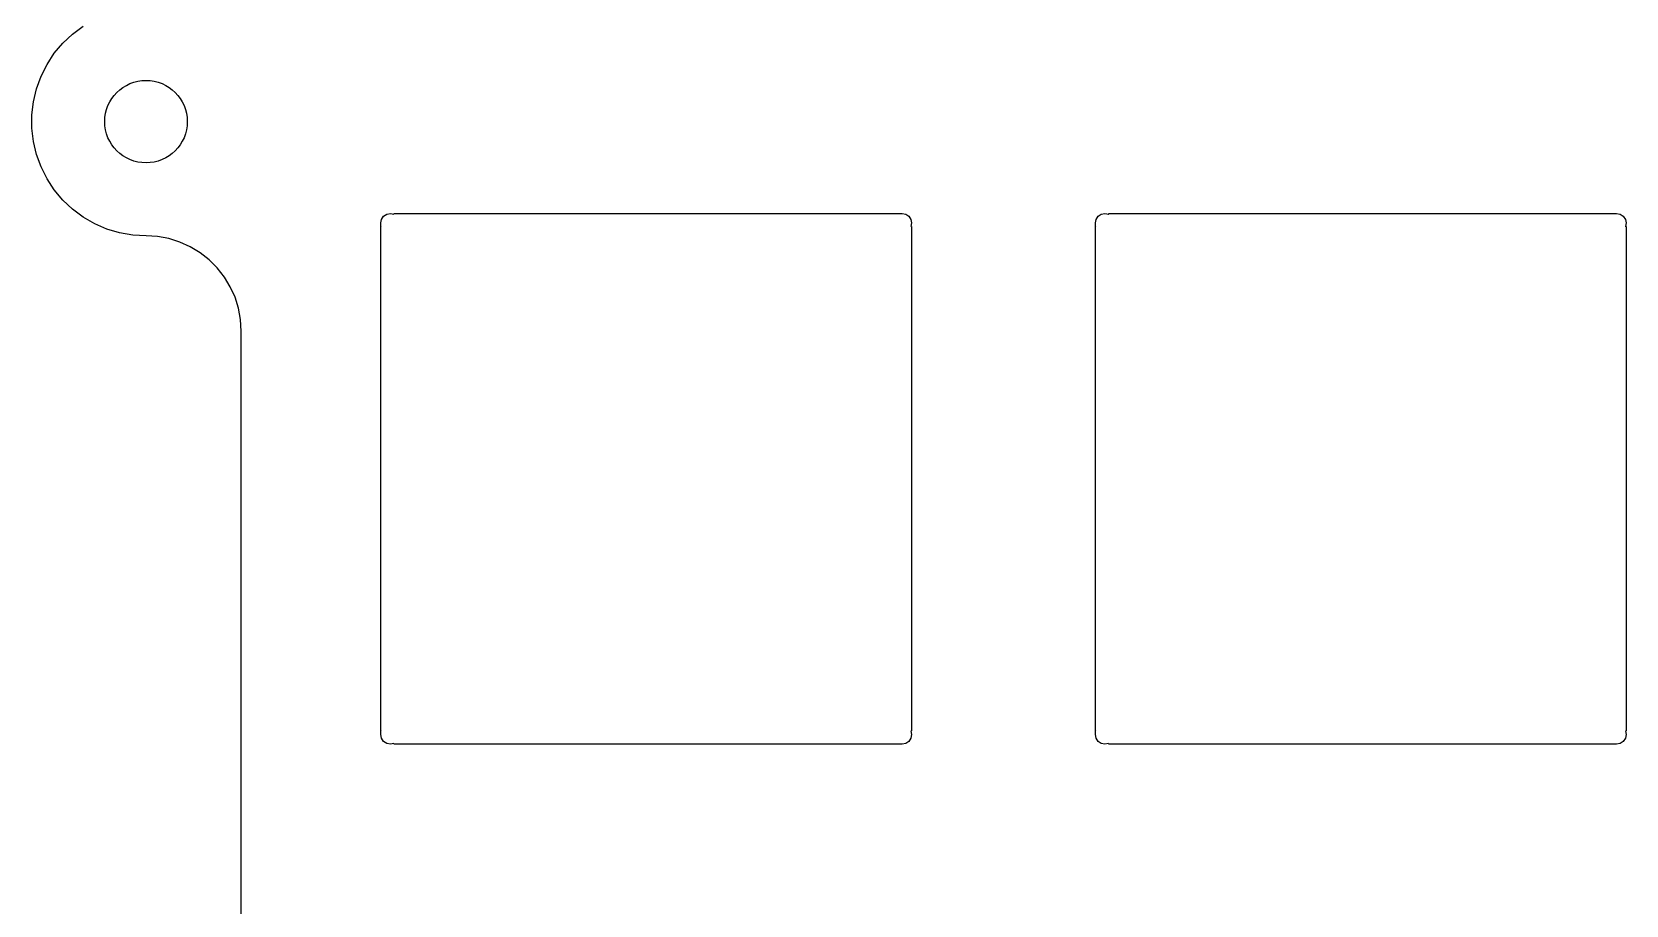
# Model space of a CAD drawing. Extents: x 55 to 248, y -167 to -34.
# Drawn here: x 55.06 to 97.56, y -124.08 to -100.8 of the extents above; entities that cross this region are included whole.
import ezdxf

# ---------------------------------------------------------------- set-up
doc = ezdxf.new("R2010")
doc.units = 0
doc.layers.add('Part__Feature1502', color=7, linetype='CONTINUOUS')

msp = doc.modelspace()

# ---------------------------------------------------------------- linework, layer by layer
at = {"layer": 'Part__Feature1502'}
for p, q in [((56.1433, -100.853), (56.4276, -100.641)), ((56.1433, -100.853, 1.58), (56.4276, -100.641, 1.58)), ((56.1433, -100.853, 1.58), (56.4276, -100.641, 1.58)), ((56.1433, -100.853), (56.4276, -100.641)), ((55.6576, -101.367), (55.8855, -101.096)), ((55.6576, -101.367, 1.58), (55.8855, -101.096, 1.58)), ((55.6576, -101.367, 1.58), (55.8855, -101.096, 1.58)), ((55.6576, -101.367), (55.8855, -101.096)), ((55.8855, -101.096), (56.1433, -100.853)), ((55.8855, -101.096, 1.58), (56.1433, -100.853, 1.58)), ((55.8855, -101.096, 1.58), (56.1433, -100.853, 1.58)), ((55.8855, -101.096), (56.1433, -100.853)), ((55.8855, -101.096), (55.8855, -101.096, 1.58)), ((55.8855, -101.096), (55.8855, -101.096, 1.58)), ((56.1433, -100.853), (56.1433, -100.853, 1.58)), ((56.1433, -100.853), (56.1433, -100.853, 1.58)), ((55.4629, -101.663), (55.6576, -101.367)), ((55.4629, -101.663, 1.58), (55.6576, -101.367, 1.58)), ((55.4629, -101.663, 1.58), (55.6576, -101.367, 1.58)), ((55.4629, -101.663), (55.6576, -101.367)), ((55.6576, -101.367), (55.6576, -101.367, 1.58)), ((55.6576, -101.367), (55.6576, -101.367, 1.58)), ((55.1825, -102.313), (55.3038, -101.98)), ((55.1825, -102.313, 1.58), (55.3038, -101.98, 1.58)), ((55.1825, -102.313, 1.58), (55.3038, -101.98, 1.58)), ((55.1825, -102.313), (55.3038, -101.98)), ((55.3038, -101.98), (55.4629, -101.663)), ((55.3038, -101.98, 1.58), (55.4629, -101.663, 1.58)), ((55.3038, -101.98, 1.58), (55.4629, -101.663, 1.58)), ((55.3038, -101.98), (55.4629, -101.663)), ((55.3038, -101.98), (55.3038, -101.98, 1.58)), ((55.3038, -101.98), (55.3038, -101.98, 1.58)), ((55.4629, -101.663), (55.4629, -101.663, 1.58)), ((55.4629, -101.663), (55.4629, -101.663, 1.58)), ((55.1008, -102.658), (55.1825, -102.313)), ((55.1008, -102.658, 1.58), (55.1825, -102.313, 1.58)), ((55.1008, -102.658, 1.58), (55.1825, -102.313, 1.58)), ((55.1008, -102.658), (55.1825, -102.313)), ((55.1825, -102.313), (55.1825, -102.313, 1.58)), ((55.1825, -102.313), (55.1825, -102.313, 1.58)), ((55.0597, -103.01), (55.1008, -102.658)), ((55.0597, -103.01, 1.58), (55.1008, -102.658, 1.58)), ((55.0597, -103.01, 1.58), (55.1008, -102.658, 1.58)), ((55.0597, -103.01), (55.1008, -102.658)), ((55.1008, -102.658), (55.1008, -102.658, 1.58)), ((55.1008, -102.658), (55.1008, -102.658, 1.58)), ((55.0597, -103.365), (55.0597, -103.01)), ((55.0597, -103.365, 1.58), (55.0597, -103.01, 1.58)), ((55.0597, -103.01), (55.0597, -103.01, 1.58)), ((55.0597, -103.365, 1.58), (55.0597, -103.01, 1.58)), ((55.0597, -103.01), (55.0597, -103.01, 1.58)), ((55.0597, -103.365), (55.0597, -103.01)), ((59.2025, -103.188), (59.2025, -103.188, 1.58)), ((59.2025, -103.188), (59.2025, -103.188, 1.58)), ((55.1008, -103.717), (55.0597, -103.365)), ((55.1008, -103.717, 1.58), (55.0597, -103.365, 1.58)), ((55.0597, -103.365), (55.0597, -103.365, 1.58)), ((55.1008, -103.717, 1.58), (55.0597, -103.365, 1.58)), ((55.0597, -103.365), (55.0597, -103.365, 1.58)), ((55.1008, -103.717), (55.0597, -103.365)), ((55.1825, -104.062), (55.1008, -103.717)), ((55.1825, -104.062, 1.58), (55.1008, -103.717, 1.58)), ((55.1008, -103.717), (55.1008, -103.717, 1.58)), ((55.1825, -104.062, 1.58), (55.1008, -103.717, 1.58)), ((55.1008, -103.717), (55.1008, -103.717, 1.58)), ((55.1825, -104.062), (55.1008, -103.717)), ((55.3038, -104.395), (55.1825, -104.062)), ((55.3038, -104.395, 1.58), (55.1825, -104.062, 1.58)), ((55.1825, -104.062), (55.1825, -104.062, 1.58)), ((55.3038, -104.395, 1.58), (55.1825, -104.062, 1.58)), ((55.1825, -104.062), (55.1825, -104.062, 1.58)), ((55.3038, -104.395), (55.1825, -104.062)), ((55.4629, -104.712), (55.3038, -104.395)), ((55.4629, -104.712, 1.58), (55.3038, -104.395, 1.58)), ((55.3038, -104.395), (55.3038, -104.395, 1.58)), ((55.4629, -104.712, 1.58), (55.3038, -104.395, 1.58)), ((55.3038, -104.395), (55.3038, -104.395, 1.58)), ((55.4629, -104.712), (55.3038, -104.395)), ((55.6576, -105.008), (55.4629, -104.712)), ((55.6576, -105.008, 1.58), (55.4629, -104.712, 1.58)), ((55.4629, -104.712), (55.4629, -104.712, 1.58)), ((55.6576, -105.008, 1.58), (55.4629, -104.712, 1.58)), ((55.4629, -104.712), (55.4629, -104.712, 1.58)), ((55.6576, -105.008), (55.4629, -104.712)), ((55.8855, -105.279), (55.6576, -105.008)), ((55.8855, -105.279, 1.58), (55.6576, -105.008, 1.58)), ((55.6576, -105.008), (55.6576, -105.008, 1.58)), ((55.8855, -105.279, 1.58), (55.6576, -105.008, 1.58)), ((55.6576, -105.008), (55.6576, -105.008, 1.58)), ((55.8855, -105.279), (55.6576, -105.008)), ((56.1433, -105.522), (55.8855, -105.279)), ((56.1433, -105.522, 1.58), (55.8855, -105.279, 1.58)), ((55.8855, -105.279), (55.8855, -105.279, 1.58)), ((56.1433, -105.522, 1.58), (55.8855, -105.279, 1.58)), ((55.8855, -105.279), (55.8855, -105.279, 1.58)), ((56.1433, -105.522), (55.8855, -105.279)), ((56.4276, -105.734), (56.1433, -105.522)), ((56.4276, -105.734, 1.58), (56.1433, -105.522, 1.58)), ((56.1433, -105.522), (56.1433, -105.522, 1.58)), ((56.4276, -105.734, 1.58), (56.1433, -105.522, 1.58)), ((56.1433, -105.522), (56.1433, -105.522, 1.58)), ((56.4276, -105.734), (56.1433, -105.522)), ((56.7346, -105.911), (56.4276, -105.734)), ((56.7346, -105.911, 1.58), (56.4276, -105.734, 1.58)), ((56.4276, -105.734), (56.4276, -105.734, 1.58)), ((56.7346, -105.911, 1.58), (56.4276, -105.734, 1.58)), ((56.4276, -105.734), (56.4276, -105.734, 1.58)), ((56.7346, -105.911), (56.4276, -105.734)), ((64.3625, -105.891), (64.3818, -105.794)), ((64.3625, -105.891, 1.58), (64.3818, -105.794, 1.58)), ((64.3625, -105.891, 1.58), (64.3818, -105.794, 1.58)), ((64.3625, -105.891), (64.3818, -105.794)), ((64.3818, -105.794), (64.4369, -105.712)), ((64.3818, -105.794, 1.58), (64.4369, -105.712, 1.58)), ((64.3818, -105.794, 1.58), (64.4369, -105.712, 1.58)), ((64.3818, -105.794), (64.4369, -105.712)), ((64.3818, -105.794), (64.3818, -105.794, 1.58)), ((64.3818, -105.794), (64.3818, -105.794, 1.58)), ((64.4369, -105.712), (64.5193, -105.657)), ((64.4369, -105.712, 1.58), (64.5193, -105.657, 1.58)), ((64.4369, -105.712, 1.58), (64.5193, -105.657, 1.58)), ((64.4369, -105.712), (64.5193, -105.657)), ((64.4369, -105.712), (64.4369, -105.712, 1.58)), ((64.4369, -105.712), (64.4369, -105.712, 1.58)), ((64.5193, -105.657), (64.6165, -105.637)), ((64.5193, -105.657, 1.58), (64.6165, -105.637, 1.58)), ((64.5193, -105.657, 1.58), (64.6165, -105.637, 1.58)), ((64.5193, -105.657), (64.6165, -105.637)), ((64.5193, -105.657), (64.5193, -105.657, 1.58)), ((64.5193, -105.657), (64.5193, -105.657, 1.58)), ((64.6165, -105.638), (64.7137, -105.657)), ((64.6165, -105.638, 1.58), (64.7137, -105.657, 1.58)), ((64.6165, -105.638), (64.6165, -105.638, 1.58)), ((64.6165, -105.638), (64.6165, -105.638, 1.58)), ((64.6165, -105.638, 1.58), (64.7137, -105.657, 1.58)), ((64.6165, -105.638), (64.7137, -105.657)), ((64.7137, -105.638), (78.1613, -105.638)), ((64.7137, -105.638, 1.58), (78.1613, -105.638, 1.58)), ((64.7137, -105.638), (78.1613, -105.638)), ((64.7137, -105.638, 1.58), (78.1613, -105.638, 1.58)), ((64.7137, -105.657), (64.7137, -105.657, 1.58)), ((64.7137, -105.657), (64.7137, -105.657, 1.58)), ((78.1613, -105.638), (78.2585, -105.638)), ((78.1613, -105.638, 1.58), (78.2585, -105.638, 1.58)), ((78.1613, -105.638), (78.2585, -105.638)), ((78.1613, -105.638, 1.58), (78.2585, -105.638, 1.58)), ((78.1613, -105.657), (78.1613, -105.657, 1.58)), ((78.1613, -105.657), (78.1613, -105.657, 1.58)), ((78.2585, -105.638), (78.3557, -105.657)), ((78.2585, -105.638, 1.58), (78.3557, -105.657, 1.58)), ((78.2585, -105.638), (78.2585, -105.638, 1.58)), ((78.2585, -105.638), (78.2585, -105.638, 1.58)), ((78.2585, -105.638, 1.58), (78.3557, -105.657, 1.58)), ((78.2585, -105.638), (78.3557, -105.657)), ((78.3557, -105.657), (78.4381, -105.712)), ((78.3557, -105.657, 1.58), (78.4381, -105.712, 1.58)), ((78.3557, -105.657), (78.3557, -105.657, 1.58)), ((78.3557, -105.657), (78.3557, -105.657, 1.58)), ((78.3557, -105.657, 1.58), (78.4381, -105.712, 1.58)), ((78.3557, -105.657), (78.4381, -105.712)), ((78.4381, -105.712), (78.4932, -105.794)), ((78.4381, -105.712, 1.58), (78.4932, -105.794, 1.58)), ((78.4381, -105.712), (78.4381, -105.712, 1.58)), ((78.4381, -105.712), (78.4381, -105.712, 1.58)), ((78.4381, -105.712, 1.58), (78.4932, -105.794, 1.58)), ((78.4381, -105.712), (78.4932, -105.794)), ((78.4932, -105.794), (78.5125, -105.891)), ((78.4932, -105.794, 1.58), (78.5125, -105.891, 1.58)), ((78.4932, -105.794), (78.4932, -105.794, 1.58)), ((78.4932, -105.794), (78.4932, -105.794, 1.58)), ((78.4932, -105.794, 1.58), (78.5125, -105.891, 1.58)), ((78.4932, -105.794), (78.5125, -105.891)), ((83.4125, -105.891), (83.4318, -105.794)), ((83.4125, -105.891, 1.58), (83.4318, -105.794, 1.58)), ((83.4125, -105.891, 1.58), (83.4318, -105.794, 1.58)), ((83.4125, -105.891), (83.4318, -105.794)), ((83.4318, -105.794), (83.4869, -105.712)), ((83.4318, -105.794, 1.58), (83.4869, -105.712, 1.58)), ((83.4318, -105.794, 1.58), (83.4869, -105.712, 1.58)), ((83.4318, -105.794), (83.4869, -105.712)), ((83.4318, -105.794), (83.4318, -105.794, 1.58)), ((83.4318, -105.794), (83.4318, -105.794, 1.58)), ((83.4869, -105.712), (83.5693, -105.657)), ((83.4869, -105.712, 1.58), (83.5693, -105.657, 1.58)), ((83.4869, -105.712, 1.58), (83.5693, -105.657, 1.58)), ((83.4869, -105.712), (83.5693, -105.657)), ((83.4869, -105.712), (83.4869, -105.712, 1.58)), ((83.4869, -105.712), (83.4869, -105.712, 1.58)), ((83.5693, -105.657), (83.6665, -105.637)), ((83.5693, -105.657, 1.58), (83.6665, -105.637, 1.58)), ((83.5693, -105.657, 1.58), (83.6665, -105.637, 1.58)), ((83.5693, -105.657), (83.6665, -105.637)), ((83.5693, -105.657), (83.5693, -105.657, 1.58)), ((83.5693, -105.657), (83.5693, -105.657, 1.58)), ((83.6665, -105.638), (83.7637, -105.657)), ((83.6665, -105.638, 1.58), (83.7682, -105.658, 1.58)), ((83.6665, -105.638), (83.6665, -105.638, 1.58)), ((83.6665, -105.638), (83.6665, -105.638, 1.58)), ((83.6665, -105.638, 1.58), (83.7682, -105.658, 1.58)), ((83.6665, -105.638), (83.7637, -105.657)), ((83.7637, -105.638), (97.2113, -105.638)), ((83.7637, -105.638), (97.2113, -105.638)), ((83.7637, -105.657), (83.7637, -105.657, 1.58)), ((83.7637, -105.657), (83.7637, -105.657, 1.58)), ((83.7679, -105.638, 1.58), (97.2113, -105.638, 1.58)), ((83.7679, -105.638, 1.58), (97.2113, -105.638, 1.58)), ((97.2113, -105.638), (97.3085, -105.638)), ((97.2113, -105.638, 1.58), (97.3085, -105.638, 1.58)), ((97.2113, -105.638), (97.3085, -105.638)), ((97.2113, -105.638, 1.58), (97.3085, -105.638, 1.58)), ((97.2113, -105.657), (97.2113, -105.657, 1.58)), ((97.2113, -105.657), (97.2113, -105.657, 1.58)), ((97.3085, -105.638), (97.4057, -105.657)), ((97.3085, -105.638, 1.58), (97.4057, -105.657, 1.58)), ((97.3085, -105.638), (97.3085, -105.638, 1.58)), ((97.3085, -105.638), (97.3085, -105.638, 1.58)), ((97.3085, -105.638, 1.58), (97.4057, -105.657, 1.58)), ((97.3085, -105.638), (97.4057, -105.657)), ((97.4057, -105.657), (97.4881, -105.712)), ((97.4057, -105.657, 1.58), (97.4881, -105.712, 1.58)), ((97.4057, -105.657), (97.4057, -105.657, 1.58)), ((97.4057, -105.657), (97.4057, -105.657, 1.58)), ((97.4057, -105.657, 1.58), (97.4881, -105.712, 1.58)), ((97.4057, -105.657), (97.4881, -105.712)), ((97.4881, -105.712), (97.5432, -105.794)), ((97.4881, -105.712, 1.58), (97.5432, -105.794, 1.58)), ((97.4881, -105.712), (97.4881, -105.712, 1.58)), ((97.4881, -105.712), (97.4881, -105.712, 1.58)), ((97.4881, -105.712, 1.58), (97.5432, -105.794, 1.58)), ((97.4881, -105.712), (97.5432, -105.794)), ((97.5432, -105.794), (97.5625, -105.891)), ((97.5432, -105.794, 1.58), (97.5625, -105.891, 1.58)), ((97.5432, -105.794), (97.5432, -105.794, 1.58)), ((97.5432, -105.794), (97.5432, -105.794, 1.58)), ((97.5432, -105.794, 1.58), (97.5625, -105.891, 1.58)), ((97.5432, -105.794), (97.5625, -105.891)), ((57.06, -106.052), (56.7346, -105.911)), ((57.06, -106.052, 1.58), (56.7346, -105.911, 1.58)), ((56.7346, -105.911), (56.7346, -105.911, 1.58)), ((57.06, -106.052, 1.58), (56.7346, -105.911, 1.58)), ((56.7346, -105.911), (56.7346, -105.911, 1.58)), ((57.06, -106.052), (56.7346, -105.911)), ((57.3996, -106.153), (57.06, -106.052)), ((57.3996, -106.153, 1.58), (57.06, -106.052, 1.58)), ((57.06, -106.052), (57.06, -106.052, 1.58)), ((57.3996, -106.153, 1.58), (57.06, -106.052, 1.58)), ((57.06, -106.052), (57.06, -106.052, 1.58)), ((57.3996, -106.153), (57.06, -106.052)), ((57.7486, -106.215), (57.3996, -106.153)), ((57.7486, -106.215, 1.58), (57.3996, -106.153, 1.58)), ((57.3996, -106.153), (57.3996, -106.153, 1.58)), ((57.7486, -106.215, 1.58), (57.3996, -106.153, 1.58)), ((57.3996, -106.153), (57.3996, -106.153, 1.58)), ((57.7486, -106.215), (57.3996, -106.153)), ((58.1025, -106.236), (57.7486, -106.215)), ((58.1025, -106.236, 1.58), (57.7486, -106.215, 1.58)), ((57.7486, -106.215), (57.7486, -106.215, 1.58)), ((58.1025, -106.236, 1.58), (57.7486, -106.215, 1.58)), ((57.7486, -106.215), (57.7486, -106.215, 1.58)), ((58.1025, -106.236), (57.7486, -106.215)), ((58.4084, -106.254), (58.1025, -106.236)), ((58.4084, -106.254, 1.58), (58.1025, -106.236, 1.58)), ((58.1025, -106.236), (58.1025, -106.236, 1.58)), ((58.4084, -106.254, 1.58), (58.1025, -106.236, 1.58)), ((58.1025, -106.236), (58.1025, -106.236, 1.58)), ((58.4084, -106.254), (58.1025, -106.236)), ((58.7098, -106.309), (58.4084, -106.254)), ((58.7098, -106.309, 1.58), (58.4084, -106.254, 1.58)), ((58.4084, -106.254), (58.4084, -106.254, 1.58)), ((58.7098, -106.309, 1.58), (58.4084, -106.254, 1.58)), ((58.4084, -106.254), (58.4084, -106.254, 1.58)), ((58.7098, -106.309), (58.4084, -106.254)), ((64.3625, -105.989), (64.3625, -105.891)), ((64.3625, -105.989, 1.58), (64.3625, -105.891, 1.58)), ((64.3625, -105.989), (64.3625, -105.891)), ((64.3625, -105.989, 1.58), (64.3625, -105.891, 1.58)), ((64.3625, -105.891), (64.3625, -105.891, 1.58)), ((64.3625, -105.891), (64.3625, -105.891, 1.58)), ((64.3625, -119.436), (64.3625, -105.989)), ((64.3625, -119.436, 1.58), (64.3625, -105.989, 1.58)), ((64.3625, -119.436), (64.3625, -105.989)), ((64.3625, -119.436, 1.58), (64.3625, -105.989, 1.58)), ((64.3818, -105.989), (64.3818, -105.989, 1.58)), ((64.3818, -105.989), (64.3818, -105.989, 1.58)), ((78.5125, -105.891), (78.4932, -105.989)), ((78.5125, -105.891, 1.58), (78.4932, -105.989, 1.58)), ((78.5125, -105.891, 1.58), (78.4932, -105.989, 1.58)), ((78.5125, -105.891), (78.4932, -105.989)), ((78.4932, -105.989), (78.4932, -105.989, 1.58)), ((78.4932, -105.989), (78.4932, -105.989, 1.58)), ((78.5125, -105.891), (78.5125, -105.891, 1.58)), ((78.5125, -105.891), (78.5125, -105.891, 1.58)), ((78.5125, -105.989), (78.5125, -119.436)), ((78.5125, -105.989, 1.58), (78.5125, -119.436, 1.58)), ((78.5125, -105.989), (78.5125, -119.436)), ((78.5125, -105.989, 1.58), (78.5125, -119.436, 1.58)), ((83.4125, -105.989), (83.4125, -105.891)), ((83.4125, -105.989, 1.58), (83.4125, -105.891, 1.58)), ((83.4125, -105.989), (83.4125, -105.891)), ((83.4125, -105.989, 1.58), (83.4125, -105.891, 1.58)), ((83.4125, -105.891), (83.4125, -105.891, 1.58)), ((83.4125, -105.891), (83.4125, -105.891, 1.58)), ((83.4125, -119.436), (83.4125, -105.989)), ((83.4125, -119.432, 1.58), (83.4125, -105.989, 1.58)), ((83.4125, -119.436), (83.4125, -105.989)), ((83.4125, -119.432, 1.58), (83.4125, -105.989, 1.58)), ((83.4318, -105.989), (83.4318, -105.989, 1.58)), ((83.4318, -105.989), (83.4318, -105.989, 1.58)), ((97.5625, -105.891, 1.58), (97.5423, -105.993, 1.58)), ((97.5625, -105.891, 1.58), (97.5423, -105.993, 1.58)), ((97.5625, -105.891), (97.5432, -105.989)), ((97.5625, -105.891), (97.5432, -105.989)), ((97.5432, -105.989), (97.5432, -105.989, 1.58)), ((97.5432, -105.989), (97.5432, -105.989, 1.58)), ((97.5625, -105.891), (97.5625, -105.891, 1.58)), ((97.5625, -105.891), (97.5625, -105.891, 1.58)), ((97.5625, -105.989), (97.5625, -119.436)), ((97.5625, -105.989), (97.5625, -119.436)), ((97.5625, -105.993, 1.58), (97.5625, -119.436, 1.58)), ((97.5625, -105.993, 1.58), (97.5625, -119.436, 1.58)), ((59.0023, -106.4), (58.7098, -106.309)), ((59.0023, -106.4, 1.58), (58.7098, -106.309, 1.58)), ((58.7098, -106.309), (58.7098, -106.309, 1.58)), ((59.0023, -106.4, 1.58), (58.7098, -106.309, 1.58)), ((58.7098, -106.309), (58.7098, -106.309, 1.58)), ((59.0023, -106.4), (58.7098, -106.309)), ((59.2817, -106.526), (59.0023, -106.4)), ((59.2817, -106.526, 1.58), (59.0023, -106.4, 1.58)), ((59.0023, -106.4), (59.0023, -106.4, 1.58)), ((59.2817, -106.526, 1.58), (59.0023, -106.4, 1.58)), ((59.0023, -106.4), (59.0023, -106.4, 1.58)), ((59.2817, -106.526), (59.0023, -106.4)), ((59.544, -106.685), (59.2817, -106.526)), ((59.544, -106.685, 1.58), (59.2817, -106.526, 1.58)), ((59.2817, -106.526), (59.2817, -106.526, 1.58)), ((59.544, -106.685, 1.58), (59.2817, -106.526, 1.58)), ((59.2817, -106.526), (59.2817, -106.526, 1.58)), ((59.544, -106.685), (59.2817, -106.526)), ((59.7852, -106.874), (59.544, -106.685)), ((59.7852, -106.874, 1.58), (59.544, -106.685, 1.58)), ((59.544, -106.685), (59.544, -106.685, 1.58)), ((59.7852, -106.874, 1.58), (59.544, -106.685, 1.58)), ((59.544, -106.685), (59.544, -106.685, 1.58)), ((59.7852, -106.874), (59.544, -106.685)), ((60.0018, -107.09), (59.7852, -106.874)), ((60.0018, -107.09, 1.58), (59.7852, -106.874, 1.58)), ((59.7852, -106.874), (59.7852, -106.874, 1.58)), ((60.0018, -107.09, 1.58), (59.7852, -106.874, 1.58)), ((59.7852, -106.874), (59.7852, -106.874, 1.58)), ((60.0018, -107.09), (59.7852, -106.874)), ((60.1908, -107.332), (60.0018, -107.09)), ((60.1908, -107.332, 1.58), (60.0018, -107.09, 1.58)), ((60.0018, -107.09), (60.0018, -107.09, 1.58)), ((60.1908, -107.332, 1.58), (60.0018, -107.09, 1.58)), ((60.0018, -107.09), (60.0018, -107.09, 1.58)), ((60.1908, -107.332), (60.0018, -107.09)), ((60.3493, -107.594), (60.1908, -107.332)), ((60.3493, -107.594, 1.58), (60.1908, -107.332, 1.58)), ((60.1908, -107.332), (60.1908, -107.332, 1.58)), ((60.3493, -107.594, 1.58), (60.1908, -107.332, 1.58)), ((60.1908, -107.332), (60.1908, -107.332, 1.58)), ((60.3493, -107.594), (60.1908, -107.332)), ((60.4751, -107.873), (60.3493, -107.594)), ((60.4751, -107.873, 1.58), (60.3493, -107.594, 1.58)), ((60.3493, -107.594), (60.3493, -107.594, 1.58)), ((60.4751, -107.873, 1.58), (60.3493, -107.594, 1.58)), ((60.3493, -107.594), (60.3493, -107.594, 1.58)), ((60.4751, -107.873), (60.3493, -107.594)), ((60.5663, -108.166), (60.4751, -107.873)), ((60.5663, -108.166, 1.58), (60.4751, -107.873, 1.58)), ((60.4751, -107.873), (60.4751, -107.873, 1.58)), ((60.5663, -108.166, 1.58), (60.4751, -107.873, 1.58)), ((60.4751, -107.873), (60.4751, -107.873, 1.58)), ((60.5663, -108.166), (60.4751, -107.873)), ((60.6215, -108.467), (60.5663, -108.166)), ((60.6215, -108.467, 1.58), (60.5663, -108.166, 1.58)), ((60.5663, -108.166), (60.5663, -108.166, 1.58)), ((60.6215, -108.467, 1.58), (60.5663, -108.166, 1.58)), ((60.5663, -108.166), (60.5663, -108.166, 1.58)), ((60.6215, -108.467), (60.5663, -108.166)), ((60.64, -108.773), (60.6215, -108.467)), ((60.64, -108.773, 1.58), (60.6215, -108.467, 1.58)), ((60.6215, -108.467), (60.6215, -108.467, 1.58)), ((60.64, -108.773, 1.58), (60.6215, -108.467, 1.58)), ((60.6215, -108.467), (60.6215, -108.467, 1.58)), ((60.64, -108.773), (60.6215, -108.467)), ((60.64, -160.338), (60.64, -108.773)), ((60.64, -160.338, 1.58), (60.64, -108.773, 1.58)), ((60.64, -108.773), (60.64, -108.773, 1.58)), ((60.64, -160.338, 1.58), (60.64, -108.773, 1.58)), ((60.64, -108.773), (60.64, -108.773, 1.58)), ((60.64, -160.338), (60.64, -108.773)), ((83.4125, -119.534, 1.58), (83.4125, -119.432, 1.58)), ((83.4125, -119.534, 1.58), (83.4125, -119.432, 1.58)), ((64.3625, -119.534), (64.3625, -119.436)), ((64.3625, -119.534, 1.58), (64.3625, -119.436, 1.58)), ((64.3625, -119.534), (64.3625, -119.436)), ((64.3625, -119.534, 1.58), (64.3625, -119.436, 1.58)), ((64.3818, -119.631), (64.3625, -119.534)), ((64.3818, -119.631, 1.58), (64.3625, -119.534, 1.58)), ((64.3818, -119.631, 1.58), (64.3625, -119.534, 1.58)), ((64.3625, -119.534), (64.3625, -119.534, 1.58)), ((64.3818, -119.631), (64.3625, -119.534)), ((64.3625, -119.534), (64.3625, -119.534, 1.58)), ((64.3818, -119.436), (64.3818, -119.436, 1.58)), ((64.3818, -119.436), (64.3818, -119.436, 1.58)), ((64.4369, -119.713), (64.3818, -119.631)), ((64.4369, -119.713, 1.58), (64.3818, -119.631, 1.58)), ((64.4369, -119.713, 1.58), (64.3818, -119.631, 1.58)), ((64.3818, -119.631), (64.3818, -119.631, 1.58)), ((64.4369, -119.713), (64.3818, -119.631)), ((64.3818, -119.631), (64.3818, -119.631, 1.58)), ((64.5193, -119.768), (64.4369, -119.713)), ((64.5193, -119.768, 1.58), (64.4369, -119.713, 1.58)), ((64.5193, -119.768, 1.58), (64.4369, -119.713, 1.58)), ((64.4369, -119.713), (64.4369, -119.713, 1.58)), ((64.5193, -119.768), (64.4369, -119.713)), ((64.4369, -119.713), (64.4369, -119.713, 1.58)), ((64.6165, -119.787), (64.5193, -119.768)), ((64.6165, -119.787, 1.58), (64.5193, -119.768, 1.58)), ((64.6165, -119.787, 1.58), (64.5193, -119.768, 1.58)), ((64.5193, -119.768), (64.5193, -119.768, 1.58)), ((64.6165, -119.787), (64.5193, -119.768)), ((64.5193, -119.768), (64.5193, -119.768, 1.58)), ((64.7137, -119.768), (64.6165, -119.788)), ((64.7137, -119.768, 1.58), (64.6165, -119.788, 1.58)), ((64.7137, -119.768, 1.58), (64.6165, -119.788, 1.58)), ((64.7137, -119.768), (64.6165, -119.788)), ((64.6165, -119.787), (64.6165, -119.787, 1.58)), ((64.6165, -119.787), (64.6165, -119.787, 1.58)), ((64.7137, -119.768), (64.7137, -119.768, 1.58)), ((64.7137, -119.768), (64.7137, -119.768, 1.58)), ((78.1613, -119.787), (64.7137, -119.787)), ((78.1613, -119.787, 1.58), (64.7137, -119.787, 1.58)), ((78.1613, -119.787), (64.7137, -119.787)), ((78.1613, -119.787, 1.58), (64.7137, -119.787, 1.58)), ((78.1613, -119.768), (78.1613, -119.768, 1.58)), ((78.1613, -119.768), (78.1613, -119.768, 1.58)), ((78.2585, -119.787), (78.1613, -119.787)), ((78.2585, -119.787, 1.58), (78.1613, -119.787, 1.58)), ((78.2585, -119.787), (78.1613, -119.787)), ((78.2585, -119.787, 1.58), (78.1613, -119.787, 1.58)), ((78.3557, -119.768), (78.2585, -119.788)), ((78.3557, -119.768, 1.58), (78.2585, -119.788, 1.58)), ((78.3557, -119.768, 1.58), (78.2585, -119.788, 1.58)), ((78.3557, -119.768), (78.2585, -119.788)), ((78.2585, -119.787), (78.2585, -119.787, 1.58)), ((78.2585, -119.787), (78.2585, -119.787, 1.58)), ((78.4381, -119.713), (78.3557, -119.768)), ((78.4381, -119.713, 1.58), (78.3557, -119.768, 1.58)), ((78.4381, -119.713, 1.58), (78.3557, -119.768, 1.58)), ((78.4381, -119.713), (78.3557, -119.768)), ((78.3557, -119.768), (78.3557, -119.768, 1.58)), ((78.3557, -119.768), (78.3557, -119.768, 1.58)), ((78.4932, -119.631), (78.4381, -119.713)), ((78.4932, -119.631, 1.58), (78.4381, -119.713, 1.58)), ((78.4932, -119.631, 1.58), (78.4381, -119.713, 1.58)), ((78.4932, -119.631), (78.4381, -119.713)), ((78.4381, -119.713), (78.4381, -119.713, 1.58)), ((78.4381, -119.713), (78.4381, -119.713, 1.58)), ((78.4932, -119.436), (78.5125, -119.533)), ((78.4932, -119.436, 1.58), (78.5125, -119.533, 1.58)), ((78.4932, -119.436), (78.4932, -119.436, 1.58)), ((78.4932, -119.436), (78.4932, -119.436, 1.58)), ((78.4932, -119.436, 1.58), (78.5125, -119.533, 1.58)), ((78.4932, -119.436), (78.5125, -119.533)), ((78.5125, -119.534), (78.4932, -119.631)), ((78.5125, -119.534, 1.58), (78.4932, -119.631, 1.58)), ((78.5125, -119.534, 1.58), (78.4932, -119.631, 1.58)), ((78.5125, -119.534), (78.4932, -119.631)), ((78.4932, -119.631), (78.4932, -119.631, 1.58)), ((78.4932, -119.631), (78.4932, -119.631, 1.58)), ((78.5125, -119.534), (78.5125, -119.534, 1.58)), ((78.5125, -119.534), (78.5125, -119.534, 1.58)), ((83.4125, -119.534), (83.4125, -119.436)), ((83.4125, -119.534), (83.4125, -119.436)), ((83.4318, -119.631), (83.4125, -119.534)), ((83.4318, -119.631, 1.58), (83.4125, -119.534, 1.58)), ((83.4318, -119.631, 1.58), (83.4125, -119.534, 1.58)), ((83.4125, -119.534), (83.4125, -119.534, 1.58)), ((83.4318, -119.631), (83.4125, -119.534)), ((83.4125, -119.534), (83.4125, -119.534, 1.58)), ((83.4318, -119.436), (83.4318, -119.436, 1.58)), ((83.4318, -119.436), (83.4318, -119.436, 1.58)), ((83.4869, -119.713), (83.4318, -119.631)), ((83.4869, -119.713, 1.58), (83.4318, -119.631, 1.58)), ((83.4869, -119.713, 1.58), (83.4318, -119.631, 1.58)), ((83.4318, -119.631), (83.4318, -119.631, 1.58)), ((83.4869, -119.713), (83.4318, -119.631)), ((83.4318, -119.631), (83.4318, -119.631, 1.58)), ((83.5693, -119.768), (83.4869, -119.713)), ((83.5693, -119.768, 1.58), (83.4869, -119.713, 1.58)), ((83.5693, -119.768, 1.58), (83.4869, -119.713, 1.58)), ((83.4869, -119.713), (83.4869, -119.713, 1.58)), ((83.5693, -119.768), (83.4869, -119.713)), ((83.4869, -119.713), (83.4869, -119.713, 1.58)), ((83.6665, -119.787), (83.5693, -119.768)), ((83.6665, -119.787, 1.58), (83.5693, -119.768, 1.58)), ((83.6665, -119.787, 1.58), (83.5693, -119.768, 1.58)), ((83.5693, -119.768), (83.5693, -119.768, 1.58)), ((83.6665, -119.787), (83.5693, -119.768)), ((83.5693, -119.768), (83.5693, -119.768, 1.58)), ((83.7637, -119.768), (83.6665, -119.788)), ((83.7637, -119.768, 1.58), (83.6665, -119.788, 1.58)), ((83.7637, -119.768, 1.58), (83.6665, -119.788, 1.58)), ((83.7637, -119.768), (83.6665, -119.788)), ((83.6665, -119.787), (83.6665, -119.787, 1.58)), ((83.6665, -119.787), (83.6665, -119.787, 1.58)), ((83.7637, -119.768), (83.7637, -119.768, 1.58)), ((83.7637, -119.768), (83.7637, -119.768, 1.58)), ((97.2113, -119.787), (83.7637, -119.787)), ((97.2113, -119.787, 1.58), (83.7637, -119.787, 1.58)), ((97.2113, -119.787), (83.7637, -119.787)), ((97.2113, -119.787, 1.58), (83.7637, -119.787, 1.58)), ((97.2113, -119.768), (97.2113, -119.768, 1.58)), ((97.2113, -119.768), (97.2113, -119.768, 1.58)), ((97.3085, -119.787), (97.2113, -119.787)), ((97.3085, -119.787, 1.58), (97.2113, -119.787, 1.58)), ((97.3085, -119.787), (97.2113, -119.787)), ((97.3085, -119.787, 1.58), (97.2113, -119.787, 1.58)), ((97.4057, -119.768), (97.3085, -119.788)), ((97.4057, -119.768, 1.58), (97.3085, -119.788, 1.58)), ((97.4057, -119.768, 1.58), (97.3085, -119.788, 1.58)), ((97.4057, -119.768), (97.3085, -119.788)), ((97.3085, -119.787), (97.3085, -119.787, 1.58)), ((97.3085, -119.787), (97.3085, -119.787, 1.58)), ((97.4881, -119.713), (97.4057, -119.768)), ((97.4881, -119.713, 1.58), (97.4057, -119.768, 1.58)), ((97.4881, -119.713, 1.58), (97.4057, -119.768, 1.58)), ((97.4881, -119.713), (97.4057, -119.768)), ((97.4057, -119.768), (97.4057, -119.768, 1.58)), ((97.4057, -119.768), (97.4057, -119.768, 1.58)), ((97.5432, -119.631), (97.4881, -119.713)), ((97.5432, -119.631, 1.58), (97.4881, -119.713, 1.58)), ((97.5432, -119.631, 1.58), (97.4881, -119.713, 1.58)), ((97.5432, -119.631), (97.4881, -119.713)), ((97.4881, -119.713), (97.4881, -119.713, 1.58)), ((97.4881, -119.713), (97.4881, -119.713, 1.58)), ((97.5432, -119.436), (97.5625, -119.533)), ((97.5432, -119.436, 1.58), (97.5625, -119.533, 1.58)), ((97.5432, -119.436), (97.5432, -119.436, 1.58)), ((97.5432, -119.436), (97.5432, -119.436, 1.58)), ((97.5432, -119.436, 1.58), (97.5625, -119.533, 1.58)), ((97.5432, -119.436), (97.5625, -119.533)), ((97.5625, -119.534), (97.5432, -119.631)), ((97.5625, -119.534, 1.58), (97.5432, -119.631, 1.58)), ((97.5625, -119.534, 1.58), (97.5432, -119.631, 1.58)), ((97.5625, -119.534), (97.5432, -119.631)), ((97.5432, -119.631), (97.5432, -119.631, 1.58)), ((97.5432, -119.631), (97.5432, -119.631, 1.58)), ((97.5625, -119.534), (97.5625, -119.534, 1.58)), ((97.5625, -119.534), (97.5625, -119.534, 1.58))]:
    msp.add_line(p, q, dxfattribs=at)
msp.add_circle((58.1025, -103.188), 1.1, dxfattribs=at)
msp.add_circle((58.1025, -103.188), 1.1, dxfattribs=at)
msp.add_circle((58.1025, -103.188), 1.1, dxfattribs=at)
msp.add_circle((58.1025, -103.188), 1.1, dxfattribs=at)

doc.saveas('drawing.dxf')
